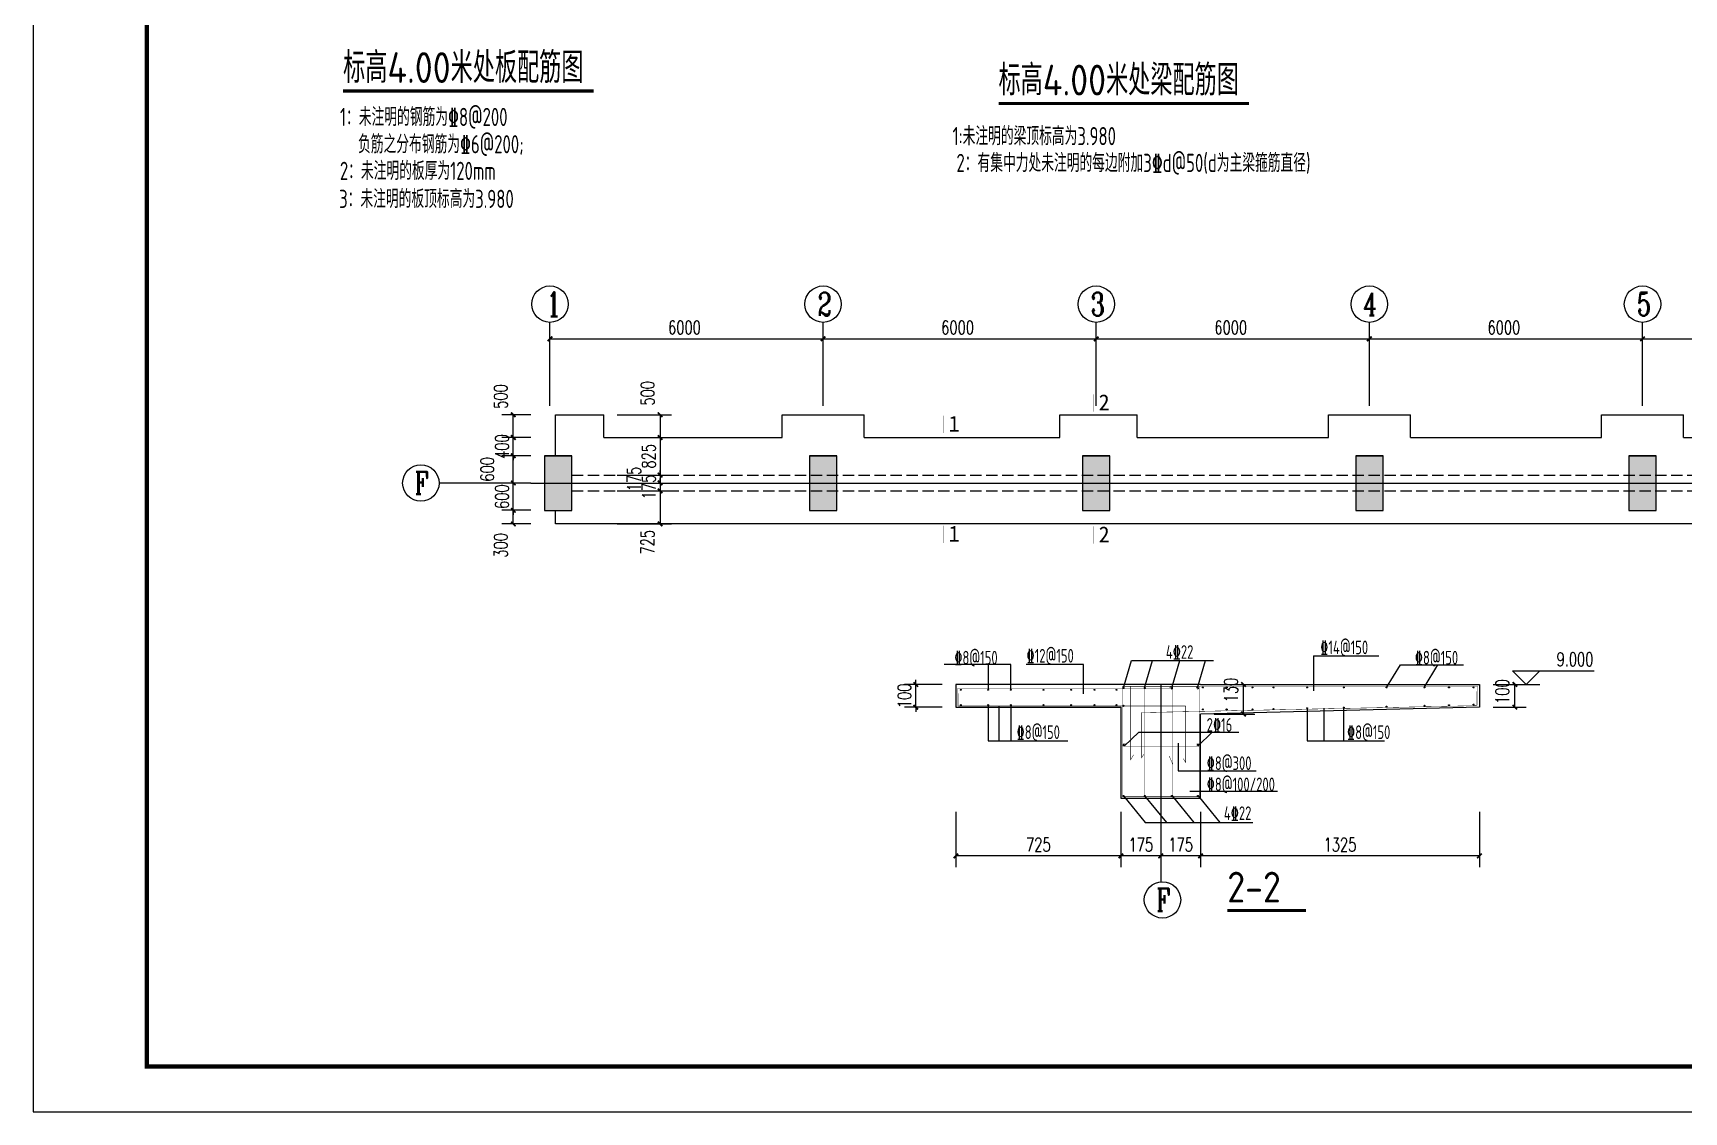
# Model space of a CAD drawing. Extents: x -73672 to 366960, y -527333 to 140666.
# Drawn here: x 185242 to 221508, y -527333 to -503634 of the extents above; entities that cross this region are included whole.
import ezdxf
from ezdxf.enums import TextEntityAlignment as Align

# ---------------------------------------------------------------- set-up
doc = ezdxf.new("R2010")
doc.units = 0
doc.header["$LTSCALE"] = 1000
doc.header["$MEASUREMENT"] = 0
doc.linetypes.add('DASH', pattern=[0.35, 0.25, -0.1])
for name, color, linetype in [('AXIS', 3, 'Continuous'), ('AXIS_TEXT', 7, 'Continuous'), ('COLUMN', 9, 'Continuous'), ('DIM_ELEV', 3, 'Continuous'), ('DIM_SYMB', 3, 'Continuous'), ('PUB_TEXT', 7, 'Continuous'), ('PUB_TITLE', 4, 'Continuous'), ('TEXT', 3, 'Continuous'), ('WALL', 9, 'Continuous'), ('建-尺寸', 3, 'Continuous')]:
    doc.layers.add(name, color=color, linetype=linetype)
doc.styles.add('_TCH_AXIS', font='COMPLEX', dxfattribs={"bigfont": 'GBCBIG'})
doc.styles.add('_TCH_DIM', font='SIMPLEX', dxfattribs={"bigfont": 'GBCBIG'})
doc.styles.add('_TCH_DIM_T3', font='SIMPLEX', dxfattribs={"width": 0.705882, "bigfont": 'GBCBIG'})
doc.styles.add('A-DIM_T3', font='SIMPLEX', dxfattribs={"width": 0.705882, "bigfont": 'GBCBIG'})
doc.styles.add('COMPLEX', font='COMPLEX', dxfattribs={"bigfont": 'Tssdchn.shx'})
doc.styles.get("Standard").update_dxf_attribs({"font": 'gbenor.shx', "bigfont": 'gbcbig.shx'})
doc.styles.add('TSSD_Rein', font='Tssdeng.shx', dxfattribs={"width": 0.7, "bigfont": 'hztxt.shx'})
doc.dimstyles.new('_TCH_ARCH-100', dxfattribs={"dimtxt": 297.5, "dimasz": 100, "dimexe": 250, "dimexo": 300, "dimgap": 100, "dimtad": 1, "dimdec": 0, "dimzin": 0, "dimdsep": 46, "dimtxsty": '_TCH_DIM_T3', "dimblk": 'ARCHTICK', "dimcen": 0.09, "dimclrt": 7, "dimazin": 2, "dimtfac": 1, "dimtdec": 0, "dimtix": 1, "dimtmove": 2, "dimatfit": 3, "dimfxl": 0, "dimtolj": 1, "dimtzin": 0, "dimarcsym": 0})
doc.dimstyles.new('A-DIM-100', dxfattribs={"dimtxt": 297.5, "dimasz": 100, "dimexe": 250, "dimexo": 300, "dimgap": 100, "dimtad": 1, "dimdec": 0, "dimzin": 0, "dimdsep": 46, "dimtxsty": 'A-DIM_T3', "dimblk": 'ARCHTICK', "dimcen": 0.09, "dimclrt": 7, "dimazin": 2, "dimtfac": 1, "dimtdec": 0, "dimtix": 1, "dimtmove": 2, "dimatfit": 3, "dimfxl": 0, "dimtolj": 1, "dimtzin": 0, "dimarcsym": 0})

# ---------------------------------------------------------------- blocks, each defined once
blk = doc.blocks.new('_ArchTick')
at = {"color": 0, "linetype": 'ByBlock', "const_width": 0.4}
blk.add_lwpolyline([(-0.5, -0.5), (0.5, 0.5)], dxfattribs=at)
blk = doc.blocks.new('*D7750')
at = {"layer": 'AXIS', "color": 0, "lineweight": -2}
for p, q in [((196597, -511521), (196597, -510101)), ((202597, -511521), (202597, -510101)), ((196597, -510351), (202597, -510351))]:
    blk.add_line(p, q, dxfattribs=at)
at = {"layer": 'Defpoints', "color": 0}
for p in [(202597, -510351), (196597, -511821), (202597, -511821)]:
    blk.add_point(p, dxfattribs=at)
at = {"layer": 'AXIS', "color": 0, "linetype": 'ByBlock', "lineweight": -2, "xscale": 100, "yscale": 100, "zscale": 100, "rotation": 180}
blk.add_blockref('_ArchTick', (196597, -510351), dxfattribs=at)
at = {"layer": 'AXIS', "color": 0, "linetype": 'ByBlock', "lineweight": -2, "xscale": 100, "yscale": 100, "zscale": 100}
blk.add_blockref('_ArchTick', (202597, -510351), dxfattribs=at)
at = {"layer": 'AXIS', "color": 7, "insert": (199552, -510102), "char_height": 297.5, "attachment_point": 5, "style": '_TCH_DIM_T3'}
blk.add_mtext('\\A1;6000', dxfattribs=at)
blk = doc.blocks.new('*D7751')
at = {"layer": 'AXIS', "color": 0, "lineweight": -2}
for p, q in [((202597, -511521), (202597, -510101)), ((208597, -511521), (208597, -510101)), ((202597, -510351), (208597, -510351))]:
    blk.add_line(p, q, dxfattribs=at)
at = {"layer": 'Defpoints', "color": 0}
for p in [(208597, -510351), (202597, -511821), (208597, -511821)]:
    blk.add_point(p, dxfattribs=at)
at = {"layer": 'AXIS', "color": 0, "linetype": 'ByBlock', "lineweight": -2, "xscale": 100, "yscale": 100, "zscale": 100, "rotation": 180}
blk.add_blockref('_ArchTick', (202597, -510351), dxfattribs=at)
at = {"layer": 'AXIS', "color": 0, "linetype": 'ByBlock', "lineweight": -2, "xscale": 100, "yscale": 100, "zscale": 100}
blk.add_blockref('_ArchTick', (208597, -510351), dxfattribs=at)
at = {"layer": 'AXIS', "color": 7, "insert": (205552, -510102), "char_height": 297.5, "attachment_point": 5, "style": '_TCH_DIM_T3'}
blk.add_mtext('\\A1;6000', dxfattribs=at)
blk = doc.blocks.new('*D7752')
at = {"layer": 'AXIS', "color": 0, "lineweight": -2}
for p, q in [((208597, -511521), (208597, -510101)), ((214597, -511521), (214597, -510101)), ((208597, -510351), (214597, -510351))]:
    blk.add_line(p, q, dxfattribs=at)
at = {"layer": 'Defpoints', "color": 0}
for p in [(214597, -510351), (208597, -511821), (214597, -511821)]:
    blk.add_point(p, dxfattribs=at)
at = {"layer": 'AXIS', "color": 0, "linetype": 'ByBlock', "lineweight": -2, "xscale": 100, "yscale": 100, "zscale": 100, "rotation": 180}
blk.add_blockref('_ArchTick', (208597, -510351), dxfattribs=at)
at = {"layer": 'AXIS', "color": 0, "linetype": 'ByBlock', "lineweight": -2, "xscale": 100, "yscale": 100, "zscale": 100}
blk.add_blockref('_ArchTick', (214597, -510351), dxfattribs=at)
at = {"layer": 'AXIS', "color": 7, "insert": (211552, -510102), "char_height": 297.5, "attachment_point": 5, "style": '_TCH_DIM_T3'}
blk.add_mtext('\\A1;6000', dxfattribs=at)
blk = doc.blocks.new('*D7753')
at = {"layer": 'AXIS', "color": 0, "lineweight": -2}
for p, q in [((214597, -511521), (214597, -510101)), ((220597, -511521), (220597, -510101)), ((214597, -510351), (220597, -510351))]:
    blk.add_line(p, q, dxfattribs=at)
at = {"layer": 'Defpoints', "color": 0}
for p in [(220597, -510351), (214597, -511821), (220597, -511821)]:
    blk.add_point(p, dxfattribs=at)
at = {"layer": 'AXIS', "color": 0, "linetype": 'ByBlock', "lineweight": -2, "xscale": 100, "yscale": 100, "zscale": 100, "rotation": 180}
blk.add_blockref('_ArchTick', (214597, -510351), dxfattribs=at)
at = {"layer": 'AXIS', "color": 0, "linetype": 'ByBlock', "lineweight": -2, "xscale": 100, "yscale": 100, "zscale": 100}
blk.add_blockref('_ArchTick', (220597, -510351), dxfattribs=at)
at = {"layer": 'AXIS', "color": 7, "insert": (217552, -510102), "char_height": 297.5, "attachment_point": 5, "style": '_TCH_DIM_T3'}
blk.add_mtext('\\A1;6000', dxfattribs=at)
blk = doc.blocks.new('*D7754')
at = {"layer": 'AXIS', "color": 0, "lineweight": -2}
for p, q in [((220597, -511521), (220597, -510101)), ((226597, -511521), (226597, -510101)), ((220597, -510351), (226597, -510351))]:
    blk.add_line(p, q, dxfattribs=at)
at = {"layer": 'Defpoints', "color": 0}
for p in [(226597, -510351), (220597, -511821), (226597, -511821)]:
    blk.add_point(p, dxfattribs=at)
at = {"layer": 'AXIS', "color": 0, "linetype": 'ByBlock', "lineweight": -2, "xscale": 100, "yscale": 100, "zscale": 100, "rotation": 180}
blk.add_blockref('_ArchTick', (220597, -510351), dxfattribs=at)
at = {"layer": 'AXIS', "color": 0, "linetype": 'ByBlock', "lineweight": -2, "xscale": 100, "yscale": 100, "zscale": 100}
blk.add_blockref('_ArchTick', (226597, -510351), dxfattribs=at)
at = {"layer": 'AXIS', "color": 7, "insert": (223552, -510102), "char_height": 297.5, "attachment_point": 5, "style": '_TCH_DIM_T3'}
blk.add_mtext('\\A1;6000', dxfattribs=at)
blk = doc.blocks.new('_AXISO')
blk.add_circle((0, 0), 0.5)
at = {"layer": 'AXIS_TEXT', "style": 'COMPLEX'}
blk.add_attdef('A', text='', height=0.56, dxfattribs=at).set_placement((-0.25, -0.28), (0.25, -0.28), align=Align.FIT)
blk = doc.blocks.new('*D8832')
at = {"layer": 'Defpoints', "color": 0}
for p in [(195792, -514118), (196477, -514118), (196477, -514418)]:
    blk.add_point(p, dxfattribs=at)
at = {"layer": '建-尺寸', "color": 0, "lineweight": -2}
for p, q in [((196177, -514118), (195542, -514118)), ((195792, -514418), (195792, -514118)), ((196177, -514418), (195542, -514418))]:
    blk.add_line(p, q, dxfattribs=at)
at = {"layer": '建-尺寸', "color": 0, "linetype": 'ByBlock', "lineweight": -2, "xscale": 100, "yscale": 100, "zscale": 100}
for p, rotation in [((195792, -514118), 90), ((195792, -514418), 270)]:
    blk.add_blockref('_ArchTick', p, dxfattribs=dict(at, rotation=rotation))
at = {"layer": '建-尺寸', "color": 7, "insert": (195517, -514888), "char_height": 297.5, "attachment_point": 5, "rotation": 90, "style": 'A-DIM_T3'}
blk.add_mtext('\\A1;300', dxfattribs=at)
blk = doc.blocks.new('*D8833')
at = {"layer": 'Defpoints', "color": 0}
for p in [(195792, -513518), (196477, -513518), (196477, -514118)]:
    blk.add_point(p, dxfattribs=at)
at = {"layer": '建-尺寸', "color": 0, "lineweight": -2}
for p, q in [((196177, -513518), (195542, -513518)), ((195792, -513518), (195792, -513418)), ((195792, -514118), (195792, -513518)), ((196177, -514118), (195542, -514118)), ((195792, -514118), (195792, -514218))]:
    blk.add_line(p, q, dxfattribs=at)
at = {"layer": '建-尺寸', "color": 0, "linetype": 'ByBlock', "lineweight": -2, "xscale": 100, "yscale": 100, "zscale": 100}
for p, rotation in [((195792, -513518), 270), ((195792, -514118), 90)]:
    blk.add_blockref('_ArchTick', p, dxfattribs=dict(at, rotation=rotation))
at = {"layer": '建-尺寸', "color": 7, "insert": (195543, -513818), "char_height": 297.5, "attachment_point": 5, "rotation": 90, "style": 'A-DIM_T3'}
blk.add_mtext('\\A1;600', dxfattribs=at)
blk = doc.blocks.new('*D8834')
at = {"layer": 'Defpoints', "color": 0}
for p in [(195792, -512918), (196477, -512918), (196477, -513518)]:
    blk.add_point(p, dxfattribs=at)
at = {"layer": '建-尺寸', "color": 0, "lineweight": -2}
for p, q in [((196177, -512918), (195542, -512918)), ((195792, -513518), (195792, -512918)), ((196177, -513518), (195542, -513518))]:
    blk.add_line(p, q, dxfattribs=at)
at = {"layer": '建-尺寸', "color": 0, "linetype": 'ByBlock', "lineweight": -2, "xscale": 100, "yscale": 100, "zscale": 100}
for p, rotation in [((195792, -512918), 90), ((195792, -513518), 270)]:
    blk.add_blockref('_ArchTick', p, dxfattribs=dict(at, rotation=rotation))
at = {"layer": '建-尺寸', "color": 7, "insert": (195219, -513218), "char_height": 297.5, "attachment_point": 5, "rotation": 90, "style": 'A-DIM_T3'}
blk.add_mtext('\\A1;600', dxfattribs=at)
blk = doc.blocks.new('*D8835')
at = {"layer": 'Defpoints', "color": 0}
for p in [(195792, -512518), (196477, -512518), (196477, -512918)]:
    blk.add_point(p, dxfattribs=at)
at = {"layer": '建-尺寸', "color": 0, "lineweight": -2}
for p, q in [((195792, -512518), (195792, -512418)), ((196177, -512518), (195542, -512518)), ((195792, -512918), (195792, -512518)), ((196177, -512918), (195542, -512918)), ((195792, -512918), (195792, -513018))]:
    blk.add_line(p, q, dxfattribs=at)
at = {"layer": '建-尺寸', "color": 0, "linetype": 'ByBlock', "lineweight": -2, "xscale": 100, "yscale": 100, "zscale": 100}
for p, rotation in [((195792, -512518), 270), ((195792, -512918), 90)]:
    blk.add_blockref('_ArchTick', p, dxfattribs=dict(at, rotation=rotation))
at = {"layer": '建-尺寸', "color": 7, "insert": (195543, -512718), "char_height": 297.5, "attachment_point": 5, "rotation": 90, "style": 'A-DIM_T3'}
blk.add_mtext('\\A1;400', dxfattribs=at)
blk = doc.blocks.new('*D8836')
at = {"layer": 'Defpoints', "color": 0}
for p in [(195792, -512018), (196477, -512018), (196477, -512518)]:
    blk.add_point(p, dxfattribs=at)
at = {"layer": '建-尺寸', "color": 0, "lineweight": -2}
for p, q in [((196177, -512018), (195542, -512018)), ((195792, -512518), (195792, -512018)), ((196177, -512518), (195542, -512518))]:
    blk.add_line(p, q, dxfattribs=at)
at = {"layer": '建-尺寸', "color": 0, "linetype": 'ByBlock', "lineweight": -2, "xscale": 100, "yscale": 100, "zscale": 100}
for p, rotation in [((195792, -512018), 90), ((195792, -512518), 270)]:
    blk.add_blockref('_ArchTick', p, dxfattribs=dict(at, rotation=rotation))
at = {"layer": '建-尺寸', "color": 7, "insert": (195517, -511618), "char_height": 297.5, "attachment_point": 5, "rotation": 90, "style": 'A-DIM_T3'}
blk.add_mtext('\\A1;500', dxfattribs=at)
blk = doc.blocks.new('*D8837')
at = {"layer": 'Defpoints', "color": 0}
for p in [(197777, -512018), (197777, -512518), (199016, -512518)]:
    blk.add_point(p, dxfattribs=at)
at = {"layer": '建-尺寸', "color": 0, "lineweight": -2}
for p, q in [((198077, -512018), (199266, -512018)), ((199016, -512018), (199016, -512518)), ((198077, -512518), (199266, -512518))]:
    blk.add_line(p, q, dxfattribs=at)
at = {"layer": '建-尺寸', "color": 0, "linetype": 'ByBlock', "lineweight": -2, "xscale": 100, "yscale": 100, "zscale": 100}
for p, rotation in [((199016, -512018), 89.99999999999667), ((199016, -512518), 269.9999999999966)]:
    blk.add_blockref('_ArchTick', p, dxfattribs=dict(at, rotation=rotation))
at = {"layer": '建-尺寸', "color": 7, "insert": (198741, -511548), "char_height": 297.5, "attachment_point": 5, "rotation": 90, "style": 'A-DIM_T3'}
blk.add_mtext('\\A1;500', dxfattribs=at)
blk = doc.blocks.new('*D8838')
at = {"layer": 'Defpoints', "color": 0}
for p in [(197777, -512518), (197777, -513343), (199016, -513343)]:
    blk.add_point(p, dxfattribs=at)
at = {"layer": '建-尺寸', "color": 0, "lineweight": -2}
for p, q in [((198077, -512518), (199266, -512518)), ((199016, -512518), (199016, -513343)), ((198077, -513343), (199266, -513343))]:
    blk.add_line(p, q, dxfattribs=at)
at = {"layer": '建-尺寸', "color": 0, "linetype": 'ByBlock', "lineweight": -2, "xscale": 100, "yscale": 100, "zscale": 100}
for p, rotation in [((199016, -512518), 89.99999999999798), ((199016, -513343), 269.999999999998)]:
    blk.add_blockref('_ArchTick', p, dxfattribs=dict(at, rotation=rotation))
at = {"layer": '建-尺寸', "color": 7, "insert": (198768, -512931), "char_height": 297.5, "attachment_point": 5, "rotation": 90, "style": 'A-DIM_T3'}
blk.add_mtext('\\A1;825', dxfattribs=at)
blk = doc.blocks.new('*D8839')
at = {"layer": 'Defpoints', "color": 0}
for p in [(197777, -513343), (197777, -513518), (199016, -513518)]:
    blk.add_point(p, dxfattribs=at)
at = {"layer": '建-尺寸', "color": 0, "lineweight": -2}
for p, q in [((198077, -513343), (199266, -513343)), ((198077, -513518), (199266, -513518)), ((199016, -513343), (199016, -513243)), ((199016, -513343), (199016, -513518)), ((199016, -513518), (199016, -513618))]:
    blk.add_line(p, q, dxfattribs=at)
at = {"layer": '建-尺寸', "color": 0, "linetype": 'ByBlock', "lineweight": -2, "xscale": 100, "yscale": 100, "zscale": 100}
for p, rotation in [((199016, -513343), 270), ((199016, -513518), 90)]:
    blk.add_blockref('_ArchTick', p, dxfattribs=dict(at, rotation=rotation))
at = {"layer": '建-尺寸', "color": 7, "insert": (198444, -513431), "char_height": 297.5, "attachment_point": 5, "rotation": 90, "style": 'A-DIM_T3'}
blk.add_mtext('\\A1;175', dxfattribs=at)
blk = doc.blocks.new('*D8840')
at = {"layer": 'Defpoints', "color": 0}
for p in [(197777, -513518), (197777, -513693), (199016, -513693)]:
    blk.add_point(p, dxfattribs=at)
at = {"layer": '建-尺寸', "color": 0, "lineweight": -2}
for p, q in [((198077, -513518), (199266, -513518)), ((199016, -513518), (199016, -513418)), ((199016, -513518), (199016, -513693)), ((198077, -513693), (199266, -513693)), ((199016, -513693), (199016, -513793))]:
    blk.add_line(p, q, dxfattribs=at)
at = {"layer": '建-尺寸', "color": 0, "linetype": 'ByBlock', "lineweight": -2, "xscale": 100, "yscale": 100, "zscale": 100}
for p, rotation in [((199016, -513518), 270), ((199016, -513693), 90)]:
    blk.add_blockref('_ArchTick', p, dxfattribs=dict(at, rotation=rotation))
at = {"layer": '建-尺寸', "color": 7, "insert": (198768, -513606), "char_height": 297.5, "attachment_point": 5, "rotation": 90, "style": 'A-DIM_T3'}
blk.add_mtext('\\A1;175', dxfattribs=at)
blk = doc.blocks.new('*D8841')
at = {"layer": 'Defpoints', "color": 0}
for p in [(197777, -513693), (197777, -514418), (199016, -514418)]:
    blk.add_point(p, dxfattribs=at)
at = {"layer": '建-尺寸', "color": 0, "lineweight": -2}
for p, q in [((198077, -513693), (199266, -513693)), ((199016, -513693), (199016, -514418)), ((198077, -514418), (199266, -514418))]:
    blk.add_line(p, q, dxfattribs=at)
at = {"layer": '建-尺寸', "color": 0, "linetype": 'ByBlock', "lineweight": -2, "xscale": 100, "yscale": 100, "zscale": 100}
for p, rotation in [((199016, -513693), 89.9999999999977), ((199016, -514418), 269.9999999999977)]:
    blk.add_blockref('_ArchTick', p, dxfattribs=dict(at, rotation=rotation))
at = {"layer": '建-尺寸', "color": 7, "insert": (198741, -514818), "char_height": 297.5, "attachment_point": 5, "rotation": 90, "style": 'A-DIM_T3'}
blk.add_mtext('\\A1;725', dxfattribs=at)
blk = doc.blocks.new('*D8842')
at = {"layer": 'Defpoints', "color": 0}
for p in [(204633, -517943), (205514, -517943), (205514, -518443)]:
    blk.add_point(p, dxfattribs=at)
at = {"layer": '建-尺寸', "color": 0, "lineweight": -2}
for p, q in [((204633, -517943), (204633, -517843)), ((205214, -517943), (204383, -517943)), ((204633, -518443), (204633, -517943)), ((205214, -518443), (204383, -518443)), ((204633, -518443), (204633, -518543))]:
    blk.add_line(p, q, dxfattribs=at)
at = {"layer": '建-尺寸', "color": 0, "linetype": 'ByBlock', "lineweight": -2, "xscale": 100, "yscale": 100, "zscale": 100}
for p, rotation in [((204633, -517943), 270), ((204633, -518443), 90)]:
    blk.add_blockref('_ArchTick', p, dxfattribs=dict(at, rotation=rotation))
at = {"layer": '建-尺寸', "color": 7, "insert": (204384, -518193), "char_height": 297.5, "attachment_point": 5, "rotation": 90, "style": 'A-DIM_T3'}
blk.add_mtext('\\A1;100', dxfattribs=at)
blk = doc.blocks.new('*D8843')
at = {"layer": 'Defpoints', "color": 0}
for p in [(210889, -517943), (211831, -517943), (210889, -518593)]:
    blk.add_point(p, dxfattribs=at)
at = {"layer": '建-尺寸', "color": 0, "lineweight": -2}
for p, q in [((211189, -517943), (212081, -517943)), ((211831, -518593), (211831, -517943)), ((211189, -518593), (212081, -518593))]:
    blk.add_line(p, q, dxfattribs=at)
at = {"layer": '建-尺寸', "color": 0, "linetype": 'ByBlock', "lineweight": -2, "xscale": 100, "yscale": 100, "zscale": 100}
for p, rotation in [((211831, -517943), 90), ((211831, -518593), 270)]:
    blk.add_blockref('_ArchTick', p, dxfattribs=dict(at, rotation=rotation))
at = {"layer": '建-尺寸', "color": 7, "insert": (211556, -518066), "char_height": 297.5, "attachment_point": 5, "rotation": 90, "style": 'A-DIM_T3'}
blk.add_mtext('\\A1;130', dxfattribs=at)
blk = doc.blocks.new('*D8844')
at = {"layer": 'Defpoints', "color": 0}
for p in [(217014, -517943), (217793, -517943), (217014, -518443)]:
    blk.add_point(p, dxfattribs=at)
at = {"layer": '建-尺寸', "color": 0, "lineweight": -2}
for p, q in [((217314, -517943), (218043, -517943)), ((217793, -518443), (217793, -517943)), ((217314, -518443), (218043, -518443))]:
    blk.add_line(p, q, dxfattribs=at)
at = {"layer": '建-尺寸', "color": 0, "linetype": 'ByBlock', "lineweight": -2, "xscale": 100, "yscale": 100, "zscale": 100}
for p, rotation in [((217793, -517943), 90), ((217793, -518443), 270)]:
    blk.add_blockref('_ArchTick', p, dxfattribs=dict(at, rotation=rotation))
at = {"layer": '建-尺寸', "color": 7, "insert": (217518, -518099), "char_height": 297.5, "attachment_point": 5, "rotation": 90, "style": 'A-DIM_T3'}
blk.add_mtext('\\A1;100', dxfattribs=at)
blk = doc.blocks.new('*D8845')
at = {"layer": 'Defpoints', "color": 0}
for p in [(210889, -520443), (217014, -520443), (210889, -521709)]:
    blk.add_point(p, dxfattribs=at)
at = {"layer": '建-尺寸', "color": 0, "lineweight": -2}
for p, q in [((210889, -520743), (210889, -521959)), ((217014, -520743), (217014, -521959)), ((217014, -521709), (210889, -521709))]:
    blk.add_line(p, q, dxfattribs=at)
at = {"layer": '建-尺寸', "color": 0, "linetype": 'ByBlock', "lineweight": -2, "xscale": 100, "yscale": 100, "zscale": 100, "rotation": 180}
blk.add_blockref('_ArchTick', (210889, -521709), dxfattribs=at)
at = {"layer": '建-尺寸', "color": 0, "linetype": 'ByBlock', "lineweight": -2, "xscale": 100, "yscale": 100, "zscale": 100}
blk.add_blockref('_ArchTick', (217014, -521709), dxfattribs=at)
at = {"layer": '建-尺寸', "color": 7, "insert": (213951, -521460), "char_height": 297.5, "attachment_point": 5, "style": 'A-DIM_T3'}
blk.add_mtext('\\A1;1325', dxfattribs=at)
blk = doc.blocks.new('*D8846')
at = {"layer": 'Defpoints', "color": 0}
for p in [(210014, -520443), (210889, -520443), (210014, -521709)]:
    blk.add_point(p, dxfattribs=at)
at = {"layer": '建-尺寸', "color": 0, "lineweight": -2}
for p, q in [((210014, -520743), (210014, -521959)), ((210889, -520743), (210889, -521959)), ((210889, -521709), (210014, -521709))]:
    blk.add_line(p, q, dxfattribs=at)
at = {"layer": '建-尺寸', "color": 0, "linetype": 'ByBlock', "lineweight": -2, "xscale": 100, "yscale": 100, "zscale": 100, "rotation": 180}
blk.add_blockref('_ArchTick', (210014, -521709), dxfattribs=at)
at = {"layer": '建-尺寸', "color": 0, "linetype": 'ByBlock', "lineweight": -2, "xscale": 100, "yscale": 100, "zscale": 100}
blk.add_blockref('_ArchTick', (210889, -521709), dxfattribs=at)
at = {"layer": '建-尺寸', "color": 7, "insert": (210451, -521460), "char_height": 297.5, "attachment_point": 5, "style": 'A-DIM_T3'}
blk.add_mtext('\\A1;175', dxfattribs=at)
blk = doc.blocks.new('*D8847')
at = {"layer": 'Defpoints', "color": 0}
for p in [(209139, -520443), (210014, -520443), (209139, -521709)]:
    blk.add_point(p, dxfattribs=at)
at = {"layer": '建-尺寸', "color": 0, "lineweight": -2}
for p, q in [((209139, -520743), (209139, -521959)), ((210014, -520743), (210014, -521959)), ((210014, -521709), (209139, -521709))]:
    blk.add_line(p, q, dxfattribs=at)
at = {"layer": '建-尺寸', "color": 0, "linetype": 'ByBlock', "lineweight": -2, "xscale": 100, "yscale": 100, "zscale": 100, "rotation": 180}
blk.add_blockref('_ArchTick', (209139, -521709), dxfattribs=at)
at = {"layer": '建-尺寸', "color": 0, "linetype": 'ByBlock', "lineweight": -2, "xscale": 100, "yscale": 100, "zscale": 100}
blk.add_blockref('_ArchTick', (210014, -521709), dxfattribs=at)
at = {"layer": '建-尺寸', "color": 7, "insert": (209576, -521460), "char_height": 297.5, "attachment_point": 5, "style": 'A-DIM_T3'}
blk.add_mtext('\\A1;175', dxfattribs=at)
blk = doc.blocks.new('*D8848')
at = {"layer": 'Defpoints', "color": 0}
for p in [(205514, -520443), (209139, -520443), (205514, -521709)]:
    blk.add_point(p, dxfattribs=at)
at = {"layer": '建-尺寸', "color": 0, "lineweight": -2}
for p, q in [((205514, -520743), (205514, -521959)), ((209139, -520743), (209139, -521959)), ((209139, -521709), (205514, -521709))]:
    blk.add_line(p, q, dxfattribs=at)
at = {"layer": '建-尺寸', "color": 0, "linetype": 'ByBlock', "lineweight": -2, "xscale": 100, "yscale": 100, "zscale": 100, "rotation": 180}
blk.add_blockref('_ArchTick', (205514, -521709), dxfattribs=at)
at = {"layer": '建-尺寸', "color": 0, "linetype": 'ByBlock', "lineweight": -2, "xscale": 100, "yscale": 100, "zscale": 100}
blk.add_blockref('_ArchTick', (209139, -521709), dxfattribs=at)
at = {"layer": '建-尺寸', "color": 7, "insert": (207326, -521460), "char_height": 297.5, "attachment_point": 5, "style": 'A-DIM_T3'}
blk.add_mtext('\\A1;725', dxfattribs=at)

msp = doc.modelspace()

# ---------------------------------------------------------------- hatches: boundary and pattern name
h = msp.add_hatch(color=0)
h.dxf.hatch_style = 1
h.paths.add_polyline_path([(197077.15, -514118.06), (197077.15, -512918.06), (196717.15, -512918.06), (196477.15, -512918.06), (196477.15, -514118.06), (196717.15, -514118.06)])
h = msp.add_hatch(color=0)
h.dxf.hatch_style = 1
h.paths.add_polyline_path([(202897.15, -514118.06), (202897.15, -512918.06), (202537.15, -512918.06), (202297.15, -512918.06), (202297.15, -514118.06), (202537.15, -514118.06)])
h = msp.add_hatch(color=0)
h.dxf.hatch_style = 1
h.paths.add_polyline_path([(208897.15, -514118.06), (208897.15, -512918.06), (208537.15, -512918.06), (208297.15, -512918.06), (208297.15, -514118.06), (208537.15, -514118.06)])
h = msp.add_hatch(color=0)
h.dxf.hatch_style = 1
h.paths.add_polyline_path([(214897.15, -514118.06), (214897.15, -512918.06), (214537.15, -512918.06), (214297.15, -512918.06), (214297.15, -514118.06), (214537.15, -514118.06)])
h = msp.add_hatch(color=0)
h.dxf.hatch_style = 1
h.paths.add_polyline_path([(220897.15, -514118.06), (220897.15, -512918.06), (220537.15, -512918.06), (220297.15, -512918.06), (220297.15, -514118.06), (220537.15, -514118.06)])
h = msp.add_hatch(color=0)
h.dxf.hatch_style = 1
h.paths.add_polyline_path([(205631.08, -518060.39, 1), (205609, -518060.39, 1)])
h = msp.add_hatch(color=0)
h.dxf.hatch_style = 1
h.paths.add_polyline_path([(206233.76, -518060.39, 1), (206211.68, -518060.39, 1)])
h = msp.add_hatch(color=0)
h.dxf.hatch_style = 1
h.paths.add_polyline_path([(206731.62, -518060.39, 1), (206709.54, -518060.39, 1)])
h = msp.add_hatch(color=0)
h.dxf.hatch_style = 1
h.paths.add_polyline_path([(207449.6, -518060.39, 1), (207427.52, -518060.39, 1)])
h = msp.add_hatch(color=0)
h.dxf.hatch_style = 1
h.paths.add_polyline_path([(208057.52, -518060.39, 1), (208035.44, -518060.39, 1)])
h = msp.add_hatch(color=0)
h.dxf.hatch_style = 1
h.paths.add_polyline_path([(208571.1, -518060.39, 1), (208549.03, -518060.39, 1)])
h = msp.add_hatch(color=0)
h.dxf.hatch_style = 1
h.paths.add_polyline_path([(209055.82, -518060.39, 1), (209033.74, -518060.39, 1)])
h = msp.add_hatch(color=0)
h.dxf.hatch_style = 1
h.paths.add_polyline_path([(209206.49, -518017.81, 1), (209184.41, -518017.81, 1)])
h = msp.add_hatch(color=0)
h.dxf.hatch_style = 1
h.paths.add_polyline_path([(209674.88, -518017.81, 1), (209652.8, -518017.81, 1)])
h = msp.add_hatch(color=0)
h.dxf.hatch_style = 1
h.paths.add_polyline_path([(210271, -518017.81, 1), (210248.93, -518017.81, 1)])
h = msp.add_hatch(color=0)
h.dxf.hatch_style = 1
h.paths.add_polyline_path([(210840.93, -518017.81, 1), (210818.85, -518017.81, 1)])
h = msp.add_hatch(color=0)
h.dxf.hatch_style = 1
h.paths.add_polyline_path([(210952.16, -518008.41, 1), (210930.08, -518008.41, 1)])
h = msp.add_hatch(color=0)
h.dxf.hatch_style = 1
h.paths.add_polyline_path([(211472.95, -518008.41, 1), (211450.88, -518008.41, 1)])
h = msp.add_hatch(color=0)
h.dxf.hatch_style = 1
h.paths.add_polyline_path([(212039.6, -518008.41, 1), (212017.53, -518008.41, 1)])
h = msp.add_hatch(color=0)
h.dxf.hatch_style = 1
h.paths.add_polyline_path([(212503.41, -518008.41, 1), (212481.33, -518008.41, 1)])
h = msp.add_hatch(color=0)
h.dxf.hatch_style = 1
h.paths.add_polyline_path([(213241.3, -518008.41, 1), (213219.22, -518008.41, 1)])
h = msp.add_hatch(color=0)
h.dxf.hatch_style = 1
h.paths.add_polyline_path([(214046.27, -518008.41, 1), (214024.19, -518008.41, 1)])
h = msp.add_hatch(color=0)
h.dxf.hatch_style = 1
h.paths.add_polyline_path([(214985.4, -518008.41, 1), (214963.32, -518008.41, 1)])
h = msp.add_hatch(color=0)
h.dxf.hatch_style = 1
h.paths.add_polyline_path([(215817.08, -518008.41, 1), (215795, -518008.41, 1)])
h = msp.add_hatch(color=0)
h.dxf.hatch_style = 1
h.paths.add_polyline_path([(216356.87, -518008.41, 1), (216334.79, -518008.41, 1)])
h = msp.add_hatch(color=0)
h.dxf.hatch_style = 1
h.paths.add_polyline_path([(216896.66, -518008.41, 1), (216874.58, -518008.41, 1)])
h = msp.add_hatch(color=0)
h.dxf.hatch_style = 1
h.paths.add_polyline_path([(205631.08, -518397.05, 1), (205609, -518397.05, 1)])
h = msp.add_hatch(color=0)
h.dxf.hatch_style = 1
h.paths.add_polyline_path([(206233.76, -518397.05, 1), (206211.68, -518397.05, 1)])
h = msp.add_hatch(color=0)
h.dxf.hatch_style = 1
h.paths.add_polyline_path([(206731.62, -518397.05, 1), (206709.54, -518397.05, 1)])
h = msp.add_hatch(color=0)
h.dxf.hatch_style = 1
h.paths.add_polyline_path([(207449.6, -518397.05, 1), (207427.52, -518397.05, 1)])
h = msp.add_hatch(color=0)
h.dxf.hatch_style = 1
h.paths.add_polyline_path([(208057.52, -518397.05, 1), (208035.44, -518397.05, 1)])
h = msp.add_hatch(color=0)
h.dxf.hatch_style = 1
h.paths.add_polyline_path([(208571.1, -518397.05, 1), (208549.03, -518397.05, 1)])
h = msp.add_hatch(color=0)
h.dxf.hatch_style = 1
h.paths.add_polyline_path([(209055.82, -518397.05, 1), (209033.74, -518397.05, 1)])
h = msp.add_hatch(color=0)
h.dxf.hatch_style = 1
h.paths.add_polyline_path([(209206.49, -518412.3, 1), (209184.41, -518412.3, 1)])
h = msp.add_hatch(color=0)
h.dxf.hatch_style = 1
h.paths.add_polyline_path([(210952.16, -518492.04, 1), (210930.08, -518492.04, 1)])
h = msp.add_hatch(color=0)
h.dxf.hatch_style = 1
h.paths.add_polyline_path([(211472.95, -518492.04, 1), (211450.88, -518492.04, 1)])
h = msp.add_hatch(color=0)
h.dxf.hatch_style = 1
h.paths.add_polyline_path([(212039.6, -518492.04, 1), (212017.53, -518492.04, 1)])
h = msp.add_hatch(color=0)
h.dxf.hatch_style = 1
h.paths.add_polyline_path([(212503.41, -518483.24, 1), (212481.33, -518483.24, 1)])
h = msp.add_hatch(color=0)
h.dxf.hatch_style = 1
h.paths.add_polyline_path([(213241.3, -518466.45, 1), (213219.22, -518466.45, 1)])
h = msp.add_hatch(color=0)
h.dxf.hatch_style = 1
h.paths.add_polyline_path([(214046.27, -518451.26, 1), (214024.19, -518451.26, 1)])
h = msp.add_hatch(color=0)
h.dxf.hatch_style = 1
h.paths.add_polyline_path([(214985.4, -518430.62, 1), (214963.32, -518430.62, 1)])
h = msp.add_hatch(color=0)
h.dxf.hatch_style = 1
h.paths.add_polyline_path([(215817.08, -518412.2, 1), (215795, -518412.2, 1)])
h = msp.add_hatch(color=0)
h.dxf.hatch_style = 1
h.paths.add_polyline_path([(216356.87, -518397.87, 1), (216334.79, -518397.87, 1)])
h = msp.add_hatch(color=0)
h.dxf.hatch_style = 1
h.paths.add_polyline_path([(216896.66, -518383.54, 1), (216874.58, -518383.54, 1)])
h = msp.add_hatch(color=0)
h.dxf.hatch_style = 1
h.paths.add_polyline_path([(209206.49, -519275.58, 1), (209184.41, -519275.58, 1)])
h = msp.add_hatch(color=0)
h.dxf.hatch_style = 1
h.paths.add_polyline_path([(210840.93, -519275.58, 1), (210818.85, -519275.58, 1)])
h = msp.add_hatch(color=0)
h.dxf.hatch_style = 1
h.paths.add_polyline_path([(209206.49, -520390.86, 1), (209184.41, -520390.86, 1)])
h = msp.add_hatch(color=0)
h.dxf.hatch_style = 1
h.paths.add_polyline_path([(209674.88, -520390.86, 1), (209652.8, -520390.86, 1)])
h = msp.add_hatch(color=0)
h.dxf.hatch_style = 1
h.paths.add_polyline_path([(210271, -520390.86, 1), (210248.93, -520390.86, 1)])
h = msp.add_hatch(color=0)
h.dxf.hatch_style = 1
h.paths.add_polyline_path([(210840.93, -520390.86, 1), (210818.85, -520390.86, 1)])

# ---------------------------------------------------------------- linework, layer by layer
for p, q in [((196717.15, -512918.06), (196717.15, -512018.06)), ((196717.15, -512018.06), (197777.15, -512018.06)), ((197777.15, -512518.06), (197777.15, -512018.06)), ((201697.15, -512518.06), (201697.15, -512018.06)), ((201697.15, -512018.06), (203497.15, -512018.06)), ((203497.15, -512518.06), (203497.15, -512018.06)), ((207797.15, -512518.06), (207797.15, -512018.06)), ((207797.15, -512018.06), (209497.15, -512018.06)), ((209497.15, -512518.06), (209497.15, -512018.06)), ((213697.15, -512518.06), (213697.15, -512018.06)), ((213697.15, -512018.06), (215497.15, -512018.06)), ((215497.15, -512518.06), (215497.15, -512018.06)), ((219697.15, -512518.06), (219697.15, -512018.06)), ((219697.15, -512018.06), (221497.15, -512018.06)), ((221497.15, -512518.06), (221497.15, -512018.06)), ((197777.15, -512518.06), (201697.15, -512518.06)), ((203497.15, -512518.06), (207797.15, -512518.06)), ((209497.15, -512518.06), (213697.15, -512518.06)), ((215497.15, -512518.06), (219697.15, -512518.06)), ((221497.15, -512518.06), (225697.15, -512518.06)), ((196477.15, -512918.06), (197077.15, -512918.06)), ((202297.15, -512918.06), (202897.15, -512918.06)), ((208297.15, -512918.06), (208897.15, -512918.06)), ((214297.15, -512918.06), (214897.15, -512918.06)), ((220297.15, -512918.06), (220897.15, -512918.06))]:
    msp.add_line(p, q)
at = {"color": 1}
msp.add_line((196177.15, -513518.06), (304117.15, -513518.06), dxfattribs=at)
at = {"color": 0}
for p, q in [((196717.15, -514418.06), (196717.15, -514118.06)), ((304717.15, -514418.06), (196717.15, -514418.06)), ((206720.58, -517506.81), (205256.82, -517506.81)), ((206227.96, -518060.39), (206227.96, -517506.81)), ((206720.58, -518060.39), (206720.58, -517506.81)), ((208317.87, -517502.23), (207060.1, -517502.23)), ((208317.87, -518146.84), (208317.87, -517502.23)), ((209195.45, -518017.81), (209368.25, -517419.82)), ((209368.25, -517419.82), (211171.04, -517419.82)), ((209660.15, -518017.81), (209832.95, -517419.82)), ((210259.97, -518017.81), (210432.76, -517419.82)), ((210824.9, -518017.81), (210997.69, -517419.82)), ((213372.41, -517315.12), (213372.41, -518080.26)), ((213372.41, -517315.12), (214803.12, -517315.12)), ((214974.36, -518008.41), (215279.07, -517512.05)), ((215279.07, -517512.05), (216664.58, -517512.05)), ((215799.77, -518008.41), (216104.48, -517512.05)), ((209138.8, -517942.73), (205513.8, -517942.73)), ((205513.8, -517942.73), (205513.8, -518442.73)), ((210888.8, -517942.73), (209138.8, -517942.73)), ((210013.8, -517942.73), (210013.8, -522269.27)), ((210888.8, -517942.73), (217013.8, -517942.73)), ((217013.8, -517942.73), (217013.8, -518442.73)), ((205513.8, -518442.73), (209138.8, -518442.73)), ((206221.55, -518386.07), (206221.55, -519180.42)), ((206457.38, -518416.71), (206457.38, -519180.42)), ((206722.69, -518386.22), (206722.69, -519180.42)), ((209138.8, -518442.73), (209138.8, -520442.73)), ((217013.8, -518442.73), (210888.8, -518592.73)), ((210888.8, -520442.73), (210888.8, -518592.73)), ((212492.37, -518483.24), (212492.37, -518483.24)), ((213230.26, -518466.45), (213230.26, -519180.42)), ((213597.11, -518466.45), (213597.11, -519180.42)), ((214032.08, -518466.45), (214032.08, -519180.42)), ((206221.55, -519180.42), (207970.63, -519180.42)), ((209212.86, -519296.46), (209530.57, -518988.56)), ((209530.57, -518988.56), (211731.66, -518988.56)), ((210398.96, -519230.68), (210398.96, -519836.64)), ((210827.64, -519296.46), (211145.36, -518988.56)), ((213230.26, -519180.42), (214929.64, -519180.42)), ((210398.96, -519836.64), (212112.01, -519836.64)), ((209195.45, -520390.86), (209673.32, -520975.45)), ((209660.56, -520390.86), (210138.43, -520975.45)), ((210263.24, -520390.86), (210741.11, -520975.45)), ((210654.91, -520288.23), (212580.87, -520288.23)), ((210833.17, -520390.86), (211311.04, -520975.45)), ((209138.8, -520442.73), (210888.8, -520442.73)), ((209673.32, -520975.45), (212036.87, -520975.45))]:
    msp.add_line(p, q, dxfattribs=at)
at = {"color": 0, "const_width": 10}
for points in [[(208530.81, -511569.57), (208530.81, -511952.14)], [(205235.47, -512039.14), (205235.47, -512421.71)], [(205235.47, -514454.05), (205235.47, -514836.62)], [(208530.81, -514470.82), (208530.81, -514853.39)], [(205540.28, -518413.5), (205540.28, -518037.3), (210277.87, -518037.3), (210277.87, -519697.55), (210201.35, -519515.7)], [(205573.53, -518135.02), (205573.53, -518416.71), (210561.73, -518416.71)], [(216978.53, -518399.08), (216978.53, -517987.22), (209353.91, -517987.22), (209353.91, -519595.93), (209419.41, -519484.57)], [(216949.56, -518094.34), (216949.56, -518408.78), (209595.22, -518560.4), (209595.22, -519550.89), (209652.87, -519461.8)], [(209648.27, -517987.09), (209648.27, -520407.78)], [(210244.87, -517985.09), (210205.88, -518020.57)], [(210283.35, -518024.57), (210247.36, -518064.05)], [(210281.88, -517987.09), (210281.88, -520407.78)], [(210813.61, -517986.28), (210789.12, -518029.26)], [(210858.09, -518031.26), (210814.11, -518051.25)], [(210561.73, -518416.71), (210561.73, -519655.7), (210506.12, -519570.9)], [(209172.59, -519296.6), (210861.73, -519296.6)], [(209181.53, -519250.32), (209240.39, -519250.32)], [(210800.32, -519250.32), (210859.17, -519250.32)]]:
    msp.add_lwpolyline(points, dxfattribs=at)
msp.add_lwpolyline([(209175.8, -520408.33), (209175.8, -517984.41), (210860.21, -517984.41), (210860.21, -520408.33), (209175.8, -520408.33)], close=True, dxfattribs=at)
at = {"color": 0}
for centre in [(205620.04, -518060.39), (206222.72, -518060.39), (206720.58, -518060.39), (207438.56, -518060.39), (208046.48, -518060.39), (208560.07, -518060.39), (209044.78, -518060.39), (209195.45, -518017.81), (209663.84, -518017.81), (210259.97, -518017.81), (210829.89, -518017.81), (210941.12, -518008.41), (211461.92, -518008.41), (212028.57, -518008.41), (212492.37, -518008.41), (213230.26, -518008.41), (214035.23, -518008.41), (214974.36, -518008.41), (215806.04, -518008.41), (216345.83, -518008.41), (216885.62, -518008.41), (205620.04, -518397.05), (206222.72, -518397.05), (206720.58, -518397.05), (207438.56, -518397.05), (208046.48, -518397.05), (208560.07, -518397.05), (209044.78, -518397.05), (209195.45, -518412.3), (210941.12, -518492.04), (211461.92, -518492.04), (212028.57, -518492.04), (212492.37, -518483.24), (213230.26, -518466.45), (214035.23, -518451.26), (214974.36, -518430.62), (215806.04, -518412.2), (216345.83, -518397.87), (216885.62, -518383.54), (209195.45, -519275.58), (210829.89, -519275.58), (209195.45, -520390.86), (209663.84, -520390.86), (210259.97, -520390.86), (210829.89, -520390.86)]:
    msp.add_circle(centre, 11.04, dxfattribs=at)
at = {"layer": 'AXIS'}
for p, q in [((196597.15, -511820.77), (196597.15, -509988.86)), ((202597.15, -511820.77), (202597.15, -509988.86)), ((208597.15, -511820.77), (208597.15, -509988.86)), ((214597.15, -511820.77), (214597.15, -509988.86)), ((220597.15, -511820.77), (220597.15, -509988.86)), ((196169.18, -513518.06), (194161.21, -513518.06))]:
    msp.add_line(p, q, dxfattribs=at)
msp.add_circle((210052.43, -522674.63), 400, dxfattribs=at)
at = {"layer": 'COLUMN'}
for points in [[(197077.15, -512918.06), (196477.15, -512918.06), (196477.15, -514118.06), (197077.15, -514118.06)], [(202897.15, -512918.06), (202297.15, -512918.06), (202297.15, -514118.06), (202897.15, -514118.06)], [(208897.15, -512918.06), (208297.15, -512918.06), (208297.15, -514118.06), (208897.15, -514118.06)], [(214897.15, -512918.06), (214297.15, -512918.06), (214297.15, -514118.06), (214897.15, -514118.06)], [(220897.15, -512918.06), (220297.15, -512918.06), (220297.15, -514118.06), (220897.15, -514118.06)]]:
    msp.add_lwpolyline(points, close=True, dxfattribs=at)
at = {"layer": 'DIM_ELEV'}
for p, q in [((218043.14, -517942.73), (217743.14, -517642.73)), ((217743.14, -517642.73), (219538.14, -517642.73)), ((218043.14, -517942.73), (218343.14, -517642.73)), ((217343.14, -517942.73), (218343.14, -517942.73))]:
    msp.add_line(p, q, dxfattribs=at)
at = {"layer": 'DIM_SYMB', "const_width": 70}
for points in [[(192053.56, -504907.25), (197555.52, -504907.25)], [(206451.16, -505182.01), (211953.11, -505182.01)], [(211475.12, -522908.64), (213207.13, -522908.64)]]:
    msp.add_lwpolyline(points, dxfattribs=at)
at = {"layer": 'PUB_TITLE'}
msp.add_lwpolyline([(185241.64, -527333.5), (333941.64, -527333.5), (333941.64, -443233.5), (185241.64, -443233.5)], close=True, dxfattribs=at)
at = {"layer": 'PUB_TITLE', "const_width": 100}
msp.add_lwpolyline([(187741.64, -526333.5), (332941.64, -526333.5), (332941.64, -444233.5), (187741.64, -444233.5)], close=True, dxfattribs=at)
at = {"layer": 'WALL', "linetype": 'DASH'}
for p, q in [((197077.15, -513343.06), (304117.15, -513343.06)), ((197077.15, -513693.06), (304117.15, -513693.06))]:
    msp.add_line(p, q, dxfattribs=at)

# ---------------------------------------------------------------- block references
at = {"layer": 'AXIS'}
ref = msp.add_blockref('_AXISO', (196597.15, -509588.86), dxfattribs=dict(at, xscale=800, yscale=800, zscale=800))
ref.add_attrib('A', '1', (196516.07, -509856.86), dxfattribs={"color": 7, "height": 536.01, "style": '_TCH_AXIS', "width": 0.705882})
ref = msp.add_blockref('_AXISO', (202597.15, -509588.86), dxfattribs=dict(at, xscale=800, yscale=800, zscale=800))
ref.add_attrib('A', '2', (202477.92, -509842.21), dxfattribs={"color": 7, "height": 506.7, "style": '_TCH_AXIS', "width": 0.705882})
ref = msp.add_blockref('_AXISO', (208597.15, -509588.86), dxfattribs=dict(at, xscale=800, yscale=800, zscale=800))
ref.add_attrib('A', '3', (208477.92, -509842.21), dxfattribs={"color": 7, "height": 506.7, "style": '_TCH_AXIS', "width": 0.705882})
ref = msp.add_blockref('_AXISO', (214597.15, -509588.86), dxfattribs=dict(at, xscale=800, yscale=800, zscale=800))
ref.add_attrib('A', '4', (214464.52, -509835.46), dxfattribs={"color": 7, "height": 493.2, "style": '_TCH_AXIS', "width": 0.705882})
ref = msp.add_blockref('_AXISO', (220597.15, -509588.86), dxfattribs=dict(at, xscale=800, yscale=800, zscale=800))
ref.add_attrib('A', '5', (220477.92, -509842.21), dxfattribs={"color": 7, "height": 506.7, "style": '_TCH_AXIS', "width": 0.705882})
ref = msp.add_blockref('_AXISO', (193761.21, -513518.06), dxfattribs=dict(at, xscale=800, yscale=800, zscale=800))
ref.add_attrib('A', 'F', (193628.59, -513764.66), dxfattribs={"color": 7, "height": 493.2, "style": '_TCH_AXIS', "width": 0.705882})

# ---------------------------------------------------------------- texts
at = {"char_height": 350, "width": 6422.7847, "attachment_point": 1}
for s, insert in [('{\\fNSimSun|b0|i0|c134|p49;2}', (208652.43, -511570.66)), ('{\\fNSimSun|b0|i0|c134|p49;1}', (205357.08, -512040.23)), ('{\\fNSimSun|b0|i0|c134|p49;1}', (205357.08, -514455.14)), ('{\\fNSimSun|b0|i0|c134|p49;2}', (208652.43, -514471.91))]:
    msp.add_mtext(s, dxfattribs=dict(at, insert=insert))
at = {"layer": 'AXIS', "color": 7, "style": '_TCH_AXIS', "width": 0.705882}
msp.add_text('F', height=493.2, dxfattribs=at).set_placement((209919.8, -522921.23))
at = {"layer": 'DIM_ELEV', "color": 7, "style": '_TCH_DIM', "width": 0.705882}
msp.add_text('9.000', height=297.5, dxfattribs=at).set_placement((218708.14, -517537.73))
at = {"layer": 'PUB_TEXT'}
for s, height, p in [('标高4.00米处板配筋图', 675.1773, (192053.56, -504730.02)), ('标高4.00米处梁配筋图', 675.1773, (206451.16, -505004.78)), ('2-2', 675.177, (211475.12, -522731.41))]:
    msp.add_text(s, height=height, dxfattribs=at).set_placement(p)
at = {"layer": 'TEXT', "style": 'TSSD_Rein', "width": 0.7}
for s, height, p in [('1：未注明的钢筋为%%1328@200', 400, (191984.57, -505677.32)), ('负筋之分布钢筋为%%1326@200;', 400, (192381.74, -506276.17)), ('1:未注明的梁顶标高为3.980', 400, (205441.97, -506098.21)), ('2：有集中力处未注明的每边附加3%%132d@50(d为主梁箍筋直径)', 400, (205526.72, -506687.13)), ('2：未注明的板厚为120mm', 400, (191982.63, -506861.34)), ('3：未注明的板顶标高为3.980', 400, (191965.86, -507477.04)), ('%%13212@150', 300, (207066.28, -517462.58)), ('4%%13222', 300, (210126.25, -517378.95)), ('%%13214@150', 300, (213517.81, -517278.67)), ('%%1328@150', 300, (205478.64, -517504.67)), ('%%1328@150', 300, (215594.44, -517504.67)), ('%%1328@150', 300, (206847.22, -519141.45)), ('2%%13216', 300, (211023.45, -518980.5)), ('%%1328@150', 300, (214105.24, -519141.45)), ('%%1328@300', 300, (211023.45, -519822.29)), ('%%1328@100/200', 300, (211023.45, -520287.4)), ('4%%13222', 300, (211400.78, -520920.82))]:
    msp.add_text(s, height=height, dxfattribs=at).set_placement(p)

# ---------------------------------------------------------------- dimensions: what is measured, and where the dimension line sits
at = {"layer": 'AXIS'}
for base, p1, p2, picture, middle in [((202597.15, -510351.17), (196597.15, -511820.77), (202597.15, -511820.77), '*D7750', (199552.35, -510102.42)), ((208597.15, -510351.17), (202597.15, -511820.77), (208597.15, -511820.77), '*D7751', (205552.35, -510102.42)), ((214597.15, -510351.17), (208597.15, -511820.77), (214597.15, -511820.77), '*D7752', (211552.35, -510102.42)), ((220597.15, -510351.17), (214597.15, -511820.77), (220597.15, -511820.77), '*D7753', (217552.35, -510102.42)), ((226597.15, -510351.17), (220597.15, -511820.77), (226597.15, -511820.77), '*D7754', (223552.35, -510102.42))]:
    dim = msp.add_linear_dim(base=base, p1=p1, p2=p2, angle=0, dimstyle='_TCH_ARCH-100', dxfattribs=at)
    dim.commit()
    dim.dimension.update_dxf_attribs({"geometry": picture, "text_midpoint": middle, "dimtype": 161})
at = {"layer": '建-尺寸', "color": 0}
for base, p1, p2, angle, picture, middle in [((195791.58, -512018.06), (196477.15, -512518.06), (196477.15, -512018.06), 90, '*D8836', (195516.58, -511618.06)), ((199016.45, -512518.06), (197777.15, -512018.06), (197777.15, -512518.06), 270, '*D8837', (198741.45, -511548.06)), ((195791.58, -512918.06), (196477.15, -513518.06), (196477.15, -512918.06), 90, '*D8834', (195219.08, -513218.06)), ((199016.45, -513518.06), (197777.15, -513343.06), (197777.15, -513518.06), 270, '*D8839', (198443.95, -513430.56)), ((199016.45, -514418.06), (197777.15, -513693.06), (197777.15, -514418.06), 270, '*D8841', (198741.45, -514818.06)), ((195791.58, -514118.06), (196477.15, -514418.06), (196477.15, -514118.06), 90, '*D8832', (195516.58, -514888.06))]:
    dim = msp.add_linear_dim(base=base, p1=p1, p2=p2, angle=angle, dimstyle='A-DIM-100', dxfattribs=at)
    dim.commit()
    dim.dimension.update_dxf_attribs({"geometry": picture, "text_midpoint": middle, "dimtype": 161})
for p1, p2, distance, picture, middle in [((196477.15, -512918.06), (196477.15, -512518.06), 685.57, '*D8835', (195542.83, -512718.06)), ((197777.15, -512518.06), (197777.15, -513343.06), 1239.3, '*D8838', (198767.7, -512930.56)), ((196477.15, -514118.06), (196477.15, -513518.06), 685.57, '*D8833', (195542.83, -513818.06)), ((197777.15, -513518.06), (197777.15, -513693.06), 1239.3, '*D8840', (198767.7, -513605.56))]:
    dim = msp.add_aligned_dim(p1=p1, p2=p2, distance=distance, dimstyle='A-DIM-100', dxfattribs=at)
    dim.commit()
    dim.dimension.update_dxf_attribs({"geometry": picture, "text_midpoint": middle})
for p1, p2, distance, text, picture, middle in [((205513.8, -518442.73), (205513.8, -517942.73), 880.88, '100', '*D8842', (204384.17, -518192.73)), ((209138.8, -520442.73), (205513.8, -520442.73), 1266.09, '725', '*D8848', (207326.3, -521460.08)), ((210013.8, -520442.73), (209138.8, -520442.73), 1266.09, '175', '*D8847', (209576.3, -521460.08)), ((210888.8, -520442.73), (210013.8, -520442.73), 1266.09, '175', '*D8846', (210451.3, -521460.08)), ((217013.8, -520442.73), (210888.8, -520442.73), 1266.09, '1325', '*D8845', (213951.3, -521460.08))]:
    dim = msp.add_aligned_dim(p1=p1, p2=p2, distance=distance, text=text, dimstyle='A-DIM-100', dxfattribs=at)
    dim.commit()
    dim.dimension.update_dxf_attribs({"geometry": picture, "text_midpoint": middle})
for base, p1, p2, text, picture, middle in [((211830.52, -517942.73), (210888.8, -518592.73), (210888.8, -517942.73), '130', '*D8843', (211555.52, -518066.3)), ((217793.14, -517942.73), (217013.8, -518442.73), (217013.8, -517942.73), '100', '*D8844', (217518.14, -518098.56))]:
    dim = msp.add_linear_dim(base=base, p1=p1, p2=p2, angle=90, text=text, dimstyle='A-DIM-100', dxfattribs=at)
    dim.commit()
    dim.dimension.update_dxf_attribs({"geometry": picture, "text_midpoint": middle, "dimtype": 161})

doc.saveas('drawing.dxf')
